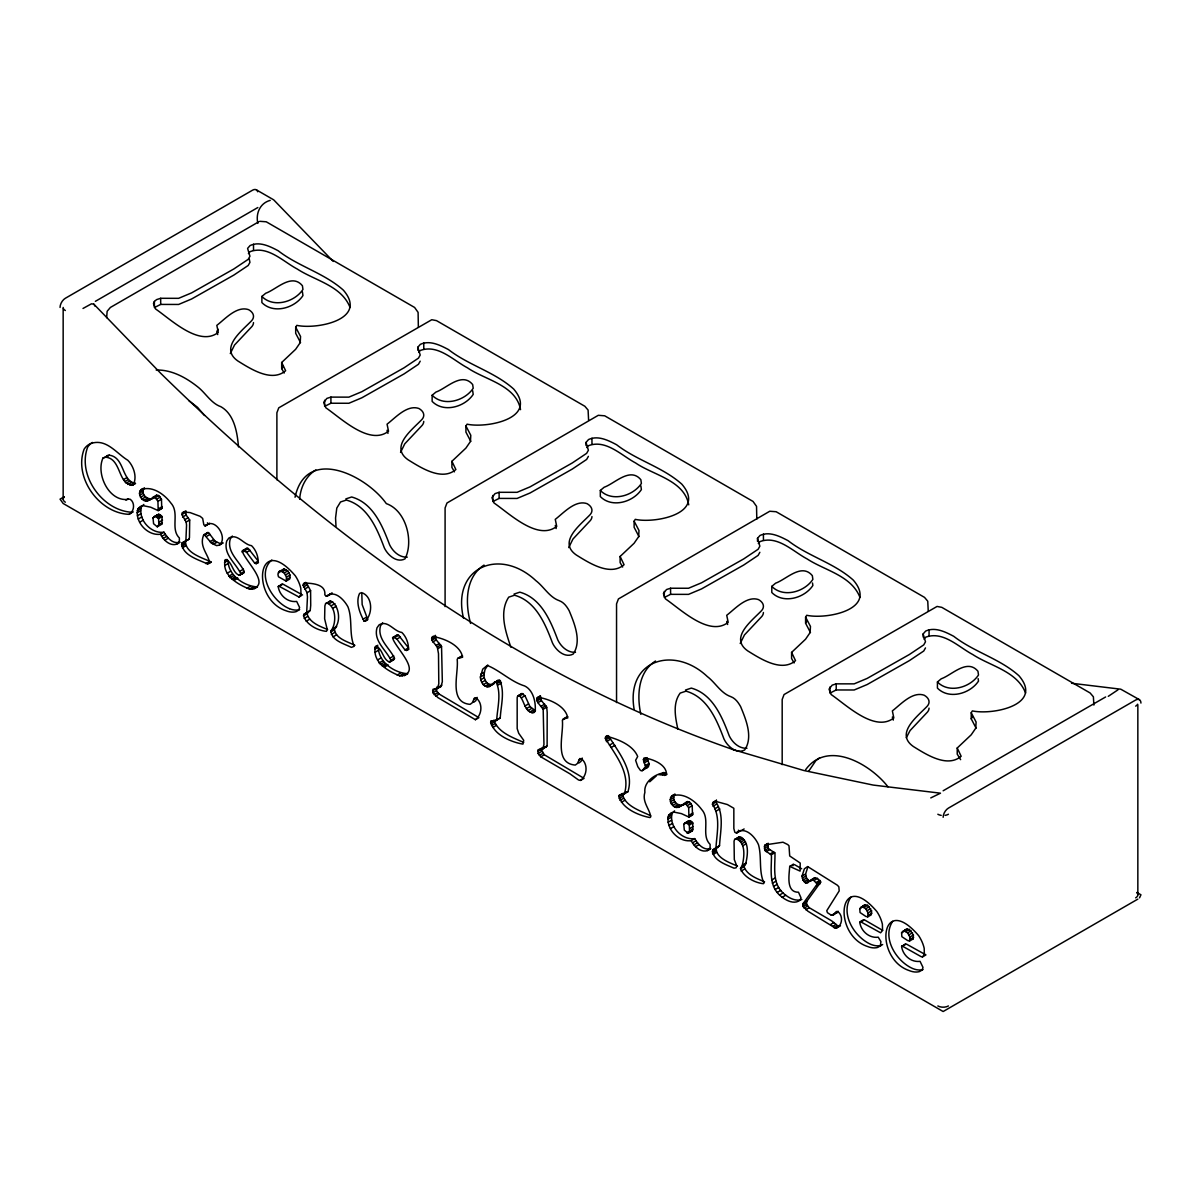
<?xml version="1.0" encoding="UTF-8"?>
<svg xmlns="http://www.w3.org/2000/svg" width="1201" height="1201" viewBox="0 0 1201 1201"><rect width="100%" height="100%" fill="white"/><g stroke="black" fill="none" stroke-linecap="round" stroke-linejoin="round"><path stroke-width="1.5" d="M222.846 543.122L220.098 543.573L214.994 541.096L208.524 532.583L203.585 535.211C199.081 546.305 207.803 553.646 209.68 562.563L207.548 563.93C198.69 559.816 181.171 554.877 182.087 542.897L188.887 539.279L189.458 537.718L189.698 520.003L186.11 515.004L185.885 510.815L182.357 512.857L181.891 514.568L186.155 522.045L186.545 525.122L185.93 539.759L185.359 541.321L182.087 542.897M299.68 499.226C300.34 487.711 305.85 476.106 315.848 469.906M157.286 526.804L158.817 524.687L158.577 518.622L155.319 516.25L153.007 517.886L153.578 523.726L157.286 526.804L161.775 524.191L162.105 516.595L158.847 514.223L153.953 516.67M688.023 833.224L689.554 831.107L689.314 825.042L686.056 822.67L683.744 824.306L684.33 830.146L688.023 833.224L692.512 830.612L692.842 823L689.584 820.643L684.69 823.09M160.439 534.25C163.876 541.156 172.719 548.602 180.045 542.146C172.854 544.458 167.224 537.748 163.967 532.208L160.439 534.25C147.438 536.036 134.347 521.654 137.875 508.894L140.307 506.477L143.129 505.666L150.68 507.197L158.202 510.65L161.745 508.624L161.474 499.256L158.697 495.548L156.64 495.157C152.017 497.109 147.017 504.51 141.973 499.031C138.716 496.148 138.28 489.783 143.249 488.432M163.967 532.208C150.966 534.01 137.875 519.613 141.403 506.867L143.835 504.435M691.175 840.67C694.613 847.576 703.471 855.022 710.782 848.567C703.591 850.878 697.976 844.168 694.703 838.628L691.175 840.67C678.175 842.456 665.084 828.074 668.612 815.314L671.044 812.897L673.881 812.086L681.417 813.617L688.939 817.07L692.482 815.044L692.211 805.676L689.434 801.968L687.377 801.577C682.753 803.529 677.754 810.93 672.71 805.451C668.837 802.073 669.558 795.272 675.172 794.176L670.518 797.704M694.703 838.628C681.703 840.43 668.627 826.033 672.14 813.287L674.572 810.855M480.385 677.034L482.727 669.137L487.261 665.429C499.991 670.503 510.965 681.763 524.642 685.951C533.379 690.095 536.021 702.54 535.181 711.352L533.649 712.763C524.642 712.703 524.567 700.919 519.673 695.934L517.631 696.13L517.166 697.691L517.181 728.617L518.712 733.286L523.711 740.326L522.96 744.11C511.311 742.218 492.155 734.306 490.909 720.795L495.908 720.675L500.232 717.943C500.922 705.903 505.081 691.311 499.676 680.261L494.662 682.078L488.972 686.672C483.718 687.738 480.43 681.552 480.385 677.034L483.928 674.992L485.009 669.558L487.891 665.099M158.202 510.65L157.931 501.297L155.169 497.589L153.097 497.199M305.414 613.726L310.218 610.483L310.714 605.409L310.594 590.682L306.6 583.116L303.072 585.157L307.051 592.724L307.456 596.987L306.69 612.525L303.853 614.402L303.538 615.843C306.51 624.76 317.619 630.525 326.462 631.351L327.257 629.534L324.63 618.815L324.87 605.904L325.591 603.623L330.5 600.95C340.183 605.244 342.09 626.577 330.981 630.78C331.251 640.508 344.162 643.706 351.398 647.384L354.25 646.288C348.785 634.083 352.824 619.506 347.945 606.85C344.357 600.14 334.734 589.406 326.927 596.281L324.825 594.96C326.102 584.076 312.38 583.326 304.423 583.025L303.072 585.157M688.939 817.07L688.668 807.718L685.906 804.009L683.849 803.619M242.902 550.403L246.595 552.31L254.672 563.119L258.2 561.077L248.307 548.527L246.43 548.362L242.317 551.049C244.283 560.492 273.768 586.673 249.433 589.09C237.543 584.256 221.6 575.174 225.172 559.831L226.028 559.561C232.499 562.488 232.363 572.397 239.029 575.234L243.443 573.132L244.223 571.511C239.374 561.017 226.464 552.19 230.247 539.009L232.363 536.036M393.192 637.161L396.885 639.082L404.962 649.891L408.49 647.849L398.597 635.299L396.72 635.134L392.607 637.821C394.574 647.264 424.058 673.446 399.723 675.863C387.833 671.029 371.89 661.946 375.463 646.603L377.82 645.237M880.303 945.893L880.933 941.614L878.246 937.2C869.239 938.416 861.042 931.21 859.796 922.458L860.997 921.948L880.588 932.802L882.57 930.445L882.375 924.109A23.555 13.601 60 0 0 876.865 911.544C838.433 866.597 831.873 934.603 867.452 946.463A31.857 18.39 60 0 0 877.706 947.424L882.66 944.526M437.404 688.533L438.8 683.819L438.5 653.689L437.269 646.994L431.835 640.253L432.69 636.545C443.664 638.091 460.538 644.967 462.595 657.232L457.821 658.313L457.176 659.499C458.887 673.401 448.273 702.525 470.116 704.356L472.263 702.765L474.59 697.841L476.272 698.096C482.997 703.246 482.081 714.91 475.386 719.699L437.885 697.586L432.96 692.752L433.081 689.194L437.404 688.533L440.947 686.492L442.328 681.793L441.548 646.513L436.293 639.938L435.347 635.329M542.567 749.244L547.116 745.851L547.191 712.373L546.71 707.224L541.456 700.648L540.51 696.055L536.982 698.096L536.682 699.447L537.928 702.69L543.182 709.266L543.963 744.545L542.567 749.244L538.243 749.904L538.123 753.462L540.78 756.81L569.965 773.834L578.507 779.974L580.548 780.41L584.076 778.383L544.308 754.768L541.261 749.409M361.801 593.654L362.162 604.583L367.641 619.161L364.098 621.187C359.82 613.171 355.391 602.151 359.579 593.414L361.606 592.618C372.775 596.357 373.001 613.636 365.389 621.067L364.098 621.187M802.043 876.084L804.385 868.803L807.627 866.552L837.367 885.212L838.853 886.833L839.184 890.917L826.753 910.718L827.444 912.685L831.257 915.177L833.779 914.697L836.316 911.499L837.697 911.604C843.537 915.387 842.562 926.572 835.461 928.163L807.928 911.229L803.124 906.53L803.199 903.467L817.175 884.146L813.933 880.498L811.306 879.717L807.252 883.2L805.466 882.855L803.004 880.078L802.043 876.084L805.571 874.043L807.928 866.777M658.643 774.63L662.457 774.9L665.985 772.859C656.527 772.633 643.466 781.401 644.892 792.33C641.904 801.908 649.486 808.603 650.777 816.755L650.041 817.566C638.692 815.524 621.247 808.243 618.935 795.542L623.454 794.462L627.943 791.714C634.413 770.637 618.53 752.652 608.802 736.153L605.274 738.195C614.987 754.693 630.885 772.678 624.4 793.756L623.454 794.462M650.672 815.734C640.764 810.9 624.145 805.991 622.463 793.501L618.935 795.542M284.082 568.914L279.082 571.571L277.926 574.588L278.482 576.78L286.168 581.104L289.696 579.062L290.011 575.099L287.745 570.91L284.082 568.914L281.74 570.865M859.781 908.677L860.051 912.55L865.876 916.453L867.738 916.858L871.265 914.817L871.581 910.853L867.572 905.299L864.18 905.299L859.781 908.677L864.18 905.299M901.591 932.817L901.861 936.69L907.701 940.593L909.547 941.014L913.075 938.972L913.406 935.009L909.382 929.439L906.004 929.439L901.591 932.817L906.004 929.439M239.915 575.174L240.68 573.553C235.846 563.059 222.936 554.231 226.719 541.035L228.821 538.063C237.528 532.929 243.428 544.623 251.549 545.674C255.933 549.923 258.455 556.618 258.17 562.638L256.143 563.689L254.672 563.119M375.463 646.603L376.333 646.333C382.789 649.261 382.654 659.169 389.319 662.006L390.986 660.325C386.137 649.816 373.226 641.004 377.009 627.808L379.126 624.835C387.818 619.686 393.718 631.396 401.84 632.447C406.223 636.695 408.745 643.391 408.46 649.411L406.433 650.462L404.962 649.891M390.205 661.946L394.513 658.283C389.664 647.789 376.769 638.962 380.537 625.766L382.654 622.794M712.658 850.068L715.976 847.786C716.742 833.509 720.975 816.65 712.388 804.13L714.205 801.577L716.847 801.668L727.371 804.535L733.841 808.273L733.841 828.57L734.817 832.248L736.528 833.089C744.905 825.507 755.384 837.097 758.522 844.813C761.959 857.409 758.522 871.401 763.986 883.065L763.401 883.711C754.648 882.705 744.019 877.15 740.462 868.683L742.008 866.281L745.536 864.24C747.743 855.923 749.949 840.64 739.606 836.752L734.652 839.439L734.051 841.135L734.306 859.601L736.813 866.026L736.108 867.828L733.976 868.158C726.305 864.75 712.208 860.141 712.658 850.068L719.519 845.744C720.27 831.467 724.503 814.608 715.931 802.103L716.381 800.346M764.587 881.804C756.975 878.622 746.992 875.034 744.004 866.642L745.536 864.24M495.908 720.675L496.704 719.984C497.394 707.944 501.553 693.337 496.148 682.303L494.662 682.078M156.64 495.157C151.761 503.865 138.716 495.277 144.435 487.756M687.377 801.577C682.814 809.099 671.629 803.739 674.061 795.663M605.274 738.195L606.235 736.198C617.494 738.93 632.972 744.89 637.686 756.51L635.614 760.293L637.806 766.673L640.508 770.502L642.085 770.727L647.609 767.379L648.945 763.476L646.919 757.636L643.391 759.678L645.583 766.808L642.085 770.727M354.926 645.342C347.705 641.664 334.779 638.467 334.524 628.739M330.981 630.78C336.58 623.95 336.415 606.82 326.957 602.992L325.591 603.623M742.008 866.281C744.2 857.949 746.406 842.682 736.078 838.793L734.652 839.439M327.633 629.534C319.916 626.352 309.528 622.643 307.066 613.801L308.942 611.684M764.452 846.285L765.337 844.843L782.977 842.216L787.721 844.558L788.997 845.804L789.703 855.968L800.226 863.054L800.106 871.115L789.718 866.386C789.312 874.118 785.559 892.463 798.5 892.223L800.962 897.732L800.301 900.059C793.726 905.269 784.778 899.819 779.539 895.03C768.67 885.167 771.492 869.179 771.462 856.208L771.252 854.812L764.767 850.398L764.452 846.285L768.235 843.237M295.041 497.259C306.225 445.601 366.11 475.176 386.317 503.609C406.283 510.59 413.925 541.456 404.992 558.87C396.69 563.269 387.713 555.072 384.305 547.836C377.159 528.89 367.791 506.011 346.368 500.051L340.529 501.973L336.79 508.083L335.559 518.021L335.995 526.263M792.87 865.816L793.245 864.345L794.717 864.75L801.683 868.773M737.504 866.131C729.833 862.708 715.736 858.099 716.201 848.026M836.932 927.833L840.46 925.791L837.607 925.701L831.647 920.837L809.219 907.686L806.667 904.488L806.727 901.426L820.703 882.104L817.476 878.456L814.833 877.676L811.306 879.717M207.548 563.93L211.076 561.888C202.218 557.774 184.714 552.835 185.615 540.87L187.341 539.925M230.292 353.574L234.525 345.017L251.805 326.642A16.183 9.338 0 0 0 253.501 322.589M400.549 452.402L404.767 443.83L422.061 425.454A16.183 9.338 0 0 0 423.743 421.401M436.624 687.152L436.488 690.71L439.146 694.058L478.914 717.658L475.386 719.699M568.734 547.581L572.967 539.024L590.246 520.634A16.183 9.338 0 0 0 591.943 516.58M740.206 643.511L744.44 634.954L761.719 616.563A16.183 9.338 0 0 0 763.416 612.51M906.305 737.744L910.073 730.568L927.352 712.178A16.183 9.338 0 0 0 929.049 708.125M737.579 839.094L738.18 837.397M286.168 581.104L286.484 577.141L284.217 572.952L280.539 570.955L279.082 571.571M867.738 916.858L868.053 912.895L865.771 908.722L862.108 906.71L860.652 907.34M909.547 941.014L909.863 937.05L907.596 932.862L903.933 930.865L902.461 931.481M278.527 585.968L299.019 597.032L301.001 594.675L300.805 588.34A23.555 13.601 60 0 0 295.296 575.774C256.864 530.842 250.303 598.834 285.898 610.708A31.857 18.39 60 0 0 296.137 611.654L298.734 610.123L299.604 607.481L296.677 601.431C287.67 602.647 279.473 595.441 278.227 586.688L282.956 584.136L302.562 594.99M282.055 583.926L278.227 586.688M882.63 930.355L864.525 919.906L859.796 922.458M922.413 956.942L924.38 954.585L924.185 948.25A23.555 13.601 60 0 0 918.675 935.684C880.243 890.737 873.682 958.743 909.277 970.603A31.857 18.39 60 0 0 919.516 971.564L922.128 970.033L922.984 967.39L920.056 961.34C911.049 962.556 902.852 955.35 901.621 946.598L906.35 944.046L925.941 954.9L922.413 956.942L920.912 956.536L901.921 945.863M905.449 943.836L901.621 946.598M643.391 759.678L644.126 757.906C652.458 758.987 666.765 764.316 666.525 774.675L662.457 774.9M154.389 301.436L153.473 303.613L155.575 308.972C170.917 319.481 199.366 347.224 218.282 332.392L216.826 325.366C225.052 319.061 236.852 305.594 248.607 309.663A16.183 9.338 0 0 1 251.805 320.517C242.242 330.665 219.002 347.84 237.843 360.976C250.709 368.932 271.696 382.639 285.628 370.734L281.68 362.477L295.641 349.296L300.205 342.675L300.55 336.49L295.686 327.182L296.842 325.366C316.839 329.705 368.617 319.511 343.396 290.177C324.285 273.107 298.403 266.442 278.182 250.754C269.865 246.37 259.506 241.116 250.093 245.544L247.586 248.412L249.943 256.248L248.202 259.341L233.835 268.964L191.605 292.879L178.619 298.328L160.679 298.298L156.61 299.604L154.389 301.436L154.389 307.561L160.679 304.423L178.619 304.454L191.605 298.989L233.835 275.089L248.202 265.466L249.943 262.373L249.268 259.146M417.828 347.224L420.2 355.061L418.443 358.153L404.076 367.791L361.846 391.691L348.875 397.141L330.921 397.111L326.852 398.417L323.73 402.425L325.831 407.785C341.174 418.293 369.623 446.036 388.524 431.204L387.067 424.178C395.309 417.873 407.094 404.407 418.864 408.475A16.183 9.338 0 0 1 422.061 419.329C412.483 429.493 389.244 446.652 408.085 459.788C420.966 467.744 441.938 481.451 455.87 469.546L451.921 461.289L465.898 448.108L470.447 441.488L470.792 435.302L465.928 425.995L467.084 424.178C487.096 428.517 538.859 418.323 513.638 388.989C494.542 371.92 468.645 365.254 448.438 349.566C440.106 345.182 429.748 339.928 420.335 344.357L417.828 347.224L417.828 350.287M586.028 442.403L588.385 450.24L586.643 453.332L572.261 462.97L530.046 486.87L517.061 492.32L499.121 492.305L495.052 493.611L491.915 497.604L494.016 502.979C509.359 513.473 537.808 541.216 556.724 526.383L555.267 519.357C563.494 513.052 575.294 499.586 587.049 503.654A16.183 9.338 0 0 1 590.246 514.508C580.683 524.672 557.444 541.846 576.285 554.982C589.151 562.924 610.123 576.63 624.07 564.725L620.121 556.468L634.083 543.287L638.647 536.667L638.992 530.497L634.128 521.189L635.269 519.357C655.281 523.696 707.059 513.503 681.838 484.183C662.727 467.099 636.845 460.433 616.623 444.76C608.307 440.362 597.948 435.122 588.535 439.536L586.028 442.403L586.028 445.466M757.501 538.333L759.858 546.17L758.116 549.277L743.734 558.9L701.519 582.8L688.533 588.25L670.578 588.235L666.51 589.541L663.387 593.534L665.489 598.909C680.832 609.402 709.281 637.146 728.196 622.328L726.725 615.287C734.967 608.982 746.752 595.516 758.522 599.599A16.183 9.338 0 0 1 761.719 610.453C752.156 620.602 728.917 637.776 747.758 650.912C760.623 658.854 781.596 672.56 795.527 660.655L791.594 652.398L805.556 639.217L810.105 632.597L810.465 626.427L805.586 617.119L806.742 615.287C826.753 619.641 878.532 609.447 853.295 580.113C834.2 563.029 808.303 556.363 788.096 540.69C779.764 536.307 769.406 531.052 760.008 535.466L757.501 538.333L757.501 541.396M923.134 633.948L925.491 641.784L923.749 644.892L909.367 654.515L867.152 678.415L854.166 683.864L836.211 683.849L832.158 685.155L829.02 689.149L831.122 694.523C846.465 705.032 874.913 732.76 893.829 717.943L892.358 710.902C900.6 704.597 912.385 691.13 924.154 695.214A16.183 9.338 0 0 1 927.352 706.068C917.789 716.216 894.55 733.391 913.391 746.527C926.256 754.468 947.229 768.175 961.16 756.27L957.227 748.013L971.189 734.832L975.737 728.211L976.098 722.041L971.234 712.733L972.375 710.902C992.386 715.256 1044.164 705.062 1018.928 675.728C999.832 658.643 973.936 651.978 953.729 636.305C945.397 631.921 935.039 626.667 925.641 631.08L923.134 633.948L923.134 637.01M580.548 780.41C587.244 775.636 588.16 763.956 581.434 758.807L579.753 758.567L577.426 763.476L575.279 765.082C553.436 763.251 564.05 734.111 562.338 720.21L567.713 716.667L562.984 719.039M808.753 771.117L815.839 760.668L819.818 757.651M460.704 657.457L462.55 655.941L459.022 657.983M565.866 718.168L566.527 716.997M420.2 361.186L418.443 364.278L404.076 373.901L361.846 397.801L348.875 403.266L330.921 403.236L324.63 406.373L324.63 400.248M588.385 456.365L586.643 459.458L572.261 469.081L530.046 492.995L517.061 498.445L499.121 498.415L492.83 501.553L492.83 495.443M759.858 552.295L758.116 555.387L743.734 565.01L701.519 588.925L688.533 594.375L670.578 594.345L664.303 597.482L664.303 591.372M925.491 647.909L923.749 651.002L909.367 660.625L867.152 684.54L854.166 689.99L836.211 689.959L829.936 693.097L829.936 686.987M218.132 329.299L216.826 331.476L217.726 334.569M284.202 373.031L281.68 368.587L283.001 366.41M102.971 458.091C95.57 474.14 109.471 503.174 129.273 499.136L130.324 499.346C135.218 502.949 134.317 511.536 129.017 514.328C99.233 513.247 73.516 477.458 84.1 449.219A40.654 23.465 60 0 1 91.756 443.214C106.874 438.785 116.692 453.588 127.786 460.253C133.626 466.063 137.454 477.217 133.191 484.754C117.713 486.03 121.826 458.677 105.703 457.191L102.971 458.091L109.246 455.149C124.979 457.371 121.166 480.745 135.323 483.342L131.795 485.384M810.465 632.537L805.586 623.229L806.742 621.412M976.098 728.151L971.234 718.844L972.375 717.027M204.095 534.46L211.466 543.137L216.57 545.614L219.318 545.164C228.49 538.018 214.874 516.52 205.401 525.903L203.84 524.852L202.669 518.427L200.177 516.325L190.088 512.587L183.768 511.986L182.357 512.857M207.638 532.418L203.585 535.211M1139.524 897.853L1140.95 894.79L1136.972 892.493M156.55 515.845L157.481 514.629M688.218 821.049L683.744 824.306M805.571 769.781C827.504 739.411 870.215 763.896 887.959 786.805M832.638 915.282L838.373 911.349L834.845 913.391M850.818 897.222C839.874 913.811 854.587 937.335 870.995 944.421A31.857 18.39 60 0 0 881.234 945.382M892.628 921.377C881.684 937.951 896.396 961.476 912.805 968.576A31.857 18.39 60 0 0 923.059 969.522M649.711 781.806L656.241 775.951M248.427 253.576L250.093 251.655C267.613 245.154 282.956 261.443 297.248 269.024C314.977 280.629 341.549 285.658 350.061 307.486M418.669 352.388L420.335 350.467C437.855 343.966 453.197 360.27 467.489 367.836C485.054 379.951 516.085 385.071 520.543 409.646M586.869 447.568L588.535 445.661C606.055 439.146 621.397 455.449 635.689 463.016C653.254 475.131 684.285 480.25 688.728 504.84M758.326 543.498L760.008 541.591C777.527 535.076 792.855 551.379 807.147 558.945C824.892 570.55 851.464 575.579 859.976 597.407M923.959 639.112L925.641 637.206C943.16 630.69 958.488 646.994 972.795 654.56C990.525 666.165 1017.097 671.194 1025.609 693.022M1108.283 696.325L1117.996 689.824M536.982 698.096L540.21 695.904M261.878 296.452L265.706 293.254C276.41 289.516 291.618 272.732 302.412 285.718L302.952 289.456C294.605 302.097 273.408 308.222 261.878 296.452L261.878 302.577C273.408 314.332 294.605 308.222 302.952 295.581L302.412 291.828M432.135 395.264L435.948 392.066C446.667 388.328 461.875 371.544 472.654 384.53L473.209 388.268C464.847 400.909 443.649 407.034 432.135 395.264L432.135 401.389C443.649 413.144 464.847 407.034 473.209 394.393L472.654 390.64M600.32 490.458L604.148 487.246C614.852 483.508 630.06 466.724 640.854 479.709L641.394 483.463C633.047 496.088 611.849 502.213 600.32 490.458L600.32 496.568C611.849 508.338 633.047 502.213 641.394 489.573L640.854 485.82M771.793 586.388L775.606 583.176C786.325 579.437 801.532 562.653 812.326 575.639L812.867 579.392C804.505 592.033 783.307 598.143 771.793 586.388L771.793 592.498C783.307 604.268 804.505 598.143 812.867 585.503L812.507 583.01M937.426 682.003L941.239 678.79C951.958 675.052 967.165 658.268 977.959 671.254L978.5 675.007C970.138 687.648 948.94 693.758 937.426 682.003L937.426 688.113C948.94 699.883 970.138 693.758 978.5 681.117L978.139 678.625M484.033 565.086C464.907 577.411 465.207 603.833 470.597 623.439M655.506 661.015C637.896 672.14 636.8 695.934 640.839 714.34M473.644 702.33L475.806 700.723L477.187 697.436L473.659 699.477M578.807 763.04L580.969 761.434L582.35 758.146L578.822 760.188M627.943 791.714L625.211 792.405M814.833 877.676L810.795 881.159L808.994 880.813L806.532 878.036L805.571 874.043M496.749 681.072L498.19 680.036M531.953 712.793L535.481 710.752L529.941 706.563L524.972 695.769L521.985 693.532L517.631 696.13M176.517 544.173L179.324 541.411L179.384 537.973C170.017 528.905 179.985 512.857 170.842 502.994C164.372 494.227 152.032 485.249 140.892 489.798M707.254 850.593L710.061 847.831L710.121 844.393C700.753 835.326 710.722 819.277 701.579 809.399C695.109 800.647 682.769 791.669 671.629 796.218M647.609 767.379L644.036 768.46M488.972 686.672L494.392 683.474M161.775 524.191L159.463 524.357M271.816 559.936C255.588 573.928 272.807 602.061 289.426 608.667M83.004 308.462L91.441 303.823L93.828 304.153L160.874 373.466C325.051 534.25 515.679 674.392 734.517 750.085M95.374 301.331L257.855 207.518M270.225 200.372C259.926 203.134 255.558 213.568 257.855 223.401M258.755 221.795L110.387 307.456L107.144 311.284L106.649 317.664M105.703 457.191L109.246 455.149M64.028 496.854L60.05 499.151L63.158 503.474L943.145 1011.527L1137.842 899.114M123.493 479.589L127.021 477.548M124.709 481.646L128.237 479.604M126.12 483.192L129.648 481.151M127.907 484.468L131.434 482.427M129.948 485.324L133.491 483.282M133.191 484.754L135.548 483.402M139.781 491.284L143.324 489.242M125.91 500.126L128.252 498.76M139.421 493.206L142.949 491.164M139.706 495.262L143.249 493.221M140.607 497.274L144.135 495.232M141.973 499.031L145.501 496.989M143.685 500.337L147.228 498.295M145.531 501.057L149.074 499.015M147.348 501.042L150.876 499M149.119 500.307L152.647 498.265M155.169 497.589L158.697 495.548M130.774 513.172L133.131 511.806M137.875 508.894L141.403 506.867M129.017 514.328L131.374 512.962M156.821 499.076L160.349 497.034M137.274 510.665L140.802 508.624M137.064 512.797L140.592 510.755M157.931 501.297L161.474 499.256M137.364 515.799L140.892 513.758M138.265 519.012L141.793 516.97M158.787 508.608L162.315 506.567M158.637 510.05L162.165 508.023M139.661 522.225L143.204 520.183M155.319 516.25L158.847 514.223M153.007 517.886L155.364 516.52M156.896 516.775L160.424 514.734M157.931 517.616L161.459 515.574M158.577 518.622L162.105 516.595M159.012 522.18L162.54 520.138M158.817 524.687L162.36 522.645M181.891 514.568L185.419 512.527M182.567 517.046L186.11 515.004M184.624 519.748L188.152 517.706M161.94 536.262L165.468 534.235M186.155 522.045L189.698 520.003M163.216 538.408L166.759 536.367M164.717 540.27L168.245 538.228M204.65 525.798L209.635 523.306L205.401 525.903M185.359 541.321L188.887 539.279M181.501 544.759L185.029 542.717M181.696 546.29L185.239 544.248M182.297 547.821L185.825 545.794M204.996 534.625L208.524 532.583M206.497 536.427L210.025 534.385M209.98 541.681L213.508 539.639M211.466 543.137L214.994 541.096M213.268 544.383L216.811 542.342M220.534 544.248L222.891 542.882M219.318 545.164L221.675 543.798M205.881 563.629L209.409 561.603M208.839 563.539L211.196 562.188M224.647 560.807L227.004 559.456M242.317 551.049L247.301 548.166M242.107 552.1L248.307 548.527M224.482 562.503L228.01 560.462C228.13 575.399 244.013 586.148 257.464 586.944L253.936 588.985M246.595 552.31L250.123 550.268M224.812 565.476L228.34 563.434M227.229 573.222L230.757 571.181M228.745 576.225L232.288 574.183M239.945 571.211L243.473 569.169M229.976 577.726L233.519 575.684M256.143 563.689L258.5 562.323M231.598 578.927L235.126 576.885M240.68 573.553L244.223 571.511M239.029 575.234L243.443 573.132M240.5 574.603L244.028 572.562M233.219 579.693L236.747 577.651M234.375 580.218L237.903 578.176M246.851 588.265L250.378 586.223M249.433 589.09L252.976 587.049M278.212 572.907L280.569 571.541M282.46 571.571L286.003 569.529M251.805 589.316L255.333 587.289M284.217 572.952L287.745 570.91M285.583 574.889L289.126 572.847M286.484 577.141L290.011 575.099M286.784 579.482L290.312 577.441M303.403 583.731L305.76 582.38M303.478 586.989L307.021 584.962M304.724 589.045L308.252 587.004M299.019 597.032L301.376 595.666M307.051 592.724L310.594 590.682M325.981 596.161L331.476 593.564L326.927 596.281M329.795 594.255L332.137 592.904M303.853 614.402L310.218 610.483M303.538 615.843L307.066 613.801M329.134 603.758L332.677 601.731M304.198 618.455L307.726 616.413M331.416 605.664L334.944 603.623M306.21 621.217L309.738 619.176M332.827 608.246L336.37 606.22M333.202 628.513L336.73 626.472M332.527 629.594L336.055 627.553M330.755 631.951L334.283 629.909M331.326 634.428L334.854 632.387M362.792 619.341L366.32 617.299M333.022 636.86L336.565 634.834M365.389 621.067L367.746 619.716M374.937 647.579L377.294 646.228M392.607 637.821L397.591 634.939M395.054 637.326L398.597 635.299M374.772 649.276L378.3 647.234C378.435 662.171 394.318 672.92 407.755 673.716L404.227 675.743M396.885 639.082L400.428 637.04M375.102 652.248L378.63 650.206M377.519 659.995L381.047 657.953M379.036 662.982L382.579 660.955M390.235 657.983L393.778 655.941M380.282 664.498L383.81 662.457M406.433 650.462L408.79 649.095M381.888 665.699L385.431 663.658M390.986 660.325L394.513 658.283M389.319 662.006L392.847 659.965M431.82 637.371L434.177 636.02M390.79 661.376L394.318 659.334M383.509 666.45L387.037 664.423M431.534 638.737L435.062 636.695M384.665 666.99L388.193 664.949M431.835 640.253L435.363 638.211M432.765 641.98L436.293 639.938M435.993 645.492L439.521 643.451M437.269 646.994L440.797 644.952M438.02 648.555L441.548 646.513M397.141 675.037L400.669 672.995M399.723 675.863L403.266 673.821M402.095 676.088L405.623 674.046M457.821 658.313L461.364 656.286M438.425 687.182L441.953 685.14M432.57 690.74L437.96 687.572M432.96 692.752L436.488 690.71M434.146 694.718L437.674 692.677M435.618 696.1L439.146 694.058M480.655 674.301L484.198 672.26M480.73 679.781L484.258 677.739L483.928 674.992M481.736 682.423L485.279 680.382L484.258 677.739M483.267 684.66L486.795 682.618L488.702 684.165L492.515 684.63M485.174 686.191L488.702 684.165M487.051 686.852L490.578 684.81M496.148 682.303L499.676 680.261M497.199 683.339L500.727 681.297M497.92 685.02L501.448 682.979M518.442 695.574L521.985 693.532M519.673 695.934L523.201 693.893M521.444 697.796L524.972 695.769M490.563 722.206L494.091 720.18C497.784 732.46 512.992 737.639 523.681 742.413M494.677 720.675L498.205 718.633M496.704 719.984L500.232 717.943M490.804 723.933L494.332 721.891M524.912 706.008L528.455 703.966M536.682 699.447L540.225 697.406M491.524 725.689L495.067 723.648M536.997 700.964L540.525 698.937M492.74 727.491L496.283 725.449M526.413 708.605L529.941 706.563M537.928 702.69L541.456 700.648M528.05 710.542L531.578 708.5M529.956 711.968L533.484 709.926M541.156 706.203L544.684 704.161M542.432 707.704L545.96 705.663M543.182 709.266L546.71 707.224M538.243 749.904L540.6 748.538M537.733 751.451L547.116 745.851M538.123 753.462L541.651 751.421M539.309 755.429L542.837 753.387M540.78 756.81L544.308 754.768M605.514 736.949L607.871 735.597M605.544 739.951L609.072 737.909M606.355 741.663L609.883 739.621M609.507 745.13L613.035 743.089M611.399 747.397L614.927 745.356M643.586 761.344L647.114 759.302M644.156 762.875L647.699 760.833M645.417 765.502L648.945 763.476M645.583 766.808L649.125 764.767M645.207 768.1L648.75 766.073M621.668 794.446L624.025 793.08M618.74 796.713L622.283 794.672M660.4 774.45L663.928 772.408M619.04 798.515L622.583 796.473M619.941 800.376L623.469 798.335M664.483 775.471L666.84 774.12M621.427 802.268L624.97 800.226M670.158 799.626L673.686 797.584M670.458 801.683L673.986 799.641M671.344 803.694L674.872 801.652M672.71 805.451L676.253 803.409M674.422 806.757L677.965 804.715M676.283 807.477L679.811 805.436M678.085 807.462L683.384 804.685M685.906 804.009L689.434 801.968M668.612 815.314L672.14 813.287M687.557 805.481L691.085 803.454M668.011 817.085L671.539 815.044M667.801 819.217L671.344 817.175M688.668 807.718L692.211 805.676M668.101 822.205L671.629 820.178M669.002 825.432L672.53 823.391M689.524 815.029L693.052 812.987M712.854 802.388L716.562 800.226M689.374 816.47L692.917 814.443M670.398 828.645L673.941 826.603M712.388 804.13L715.931 802.103M712.989 806.231L716.532 804.205M686.056 822.67L689.584 820.643M687.633 823.195L691.16 821.154M688.668 824.036L692.196 821.994M714.775 808.798L718.318 806.772M689.314 825.042L692.842 823M716.306 810.99L719.834 808.949M689.749 828.585L693.292 826.558M686.672 832.818L689.029 831.452M689.554 831.107L693.097 829.065M688.984 832.653L692.512 830.612M692.677 842.682L696.205 840.655M693.953 844.828L697.496 842.787M695.454 846.69L698.982 844.648M736.798 832.248L740.957 830.461L736.528 833.089M741.783 830.326L744.14 828.96M715.976 847.786L719.519 845.744M714.745 849.287L718.273 847.245M712.238 851.674L715.781 849.632M736.078 838.793L739.606 836.752M712.448 853.01L715.976 850.969M738.12 839.484L741.648 837.442M713.064 854.421L716.607 852.38M739.636 840.595L743.164 838.553M740.897 842.006L744.425 839.964M741.903 843.748L745.431 841.706M742.668 845.804L746.196 843.763M764.692 845.264L767.049 843.913M764.452 848.251L767.994 846.21L767.994 844.243M764.767 850.398L768.295 848.356L767.994 846.21M742.713 865.005L746.241 862.964M766.193 851.644L769.721 849.602L774.78 852.77L774.99 854.166C775.035 867.137 772.198 883.125 783.067 892.989C788.021 897.492 795.002 901.756 801.878 899.474M740.657 867.632L744.185 865.591M740.462 868.683L744.004 866.642M770.156 853.941L773.684 851.899M741.167 871.04L744.695 868.999M771.252 854.812L774.78 852.77M789.718 866.386L793.245 864.345M771.703 880.018L775.23 877.976M772.393 883.23L775.936 881.189M773.564 886.398L777.092 884.356M930.775 797.914L940.488 793.185L873.157 785.064L803.874 770.517L733.241 749.664M943.145 790.783L1105.626 696.97M775.2 889.506L778.728 887.464M777.212 892.433L780.755 890.391M802.283 878.126L805.811 876.084M803.004 880.078L806.532 878.036M779.539 895.03L783.067 892.989M804.1 881.729L807.627 879.687M805.466 882.855L808.994 880.813M782.166 897.297L785.694 895.255M813.933 880.498L817.476 878.456M816.365 882.345L819.893 880.303M816.965 883.26L820.508 881.219M817.175 884.146L820.703 882.104M816.56 885.828L820.088 883.786M803.199 903.467L806.727 901.426M802.808 904.848L806.336 902.807M803.124 906.53L806.667 904.488M804.085 908.151L807.627 906.109M805.691 909.727L809.219 907.686M831.257 915.177L837.307 912.655M830.522 924.53L834.049 922.488M862.108 906.71L865.636 904.668M864.029 907.34L867.572 905.299M832.578 926.436L836.106 924.395M865.771 908.722L869.314 906.68M834.079 927.742L837.607 925.701M835.461 928.163L838.989 926.121M867.152 910.643L870.68 908.617M868.053 912.895L871.581 910.853M868.353 915.252L871.881 913.21M860.096 921.722L863.624 919.681M903.933 930.865L907.461 928.823M905.854 931.481L909.382 929.439M907.596 932.862L911.124 930.82M908.977 934.798L912.505 932.757M909.863 937.05L913.406 935.009M910.163 939.392L913.691 937.35M106.499 456.05L107.775 455.329M345.828 498.91L351.668 496.989C373.091 502.964 382.458 525.828 389.604 544.774C392.832 551.454 399.468 557.639 407.304 557.129M514.013 594.09L519.853 592.168C541.276 598.143 550.643 621.007 557.804 639.953C561.017 646.648 567.653 652.819 575.504 652.308M685.486 690.035L691.326 688.098C712.748 694.073 722.116 716.937 729.262 735.898C732.49 742.578 739.125 748.748 746.977 748.253M329.134 601.596L330.5 600.95M259.851 221.314L266.247 221.795L414.6 307.456L418.098 312.365L418.353 326.987M439.146 686.897L440.947 686.492M546.11 747.202L541.786 747.863M537.853 697.271C548.827 698.817 565.701 705.693 567.758 717.958L564.185 718.693M156.175 370.028C171.503 369.638 185.66 377.369 197.384 386.602C205.521 392.787 210.926 403.236 220.834 406.689C234.39 414.345 237.288 432.615 238.489 446.907M1071.547 683.249L1120.773 689.194L1139.404 699.658M132.545 512.287C102.761 511.206 77.059 475.416 87.643 447.177A40.654 23.465 60 0 1 92.447 442.448M911.229 938.551L913.075 938.972M690.2 830.777L691.551 831.182M256.308 189.803L273.678 199.831L333.247 261.428M189.007 400.789L197.534 407.319L204.515 415.501M738.345 830.221L739.14 830.882M768.295 848.356L769.721 849.602M93.828 304.153L95.194 306.3M207.383 522.81L208.178 523.756M960.635 759.663L957.227 754.138L957.227 748.013M794.116 662.952L791.594 658.523L791.594 652.398M622.643 567.022L620.121 562.593L620.121 556.468M454.443 471.843L451.921 467.399L451.921 461.289M485.279 680.382L486.795 682.618M638.992 536.607L634.128 527.299L634.128 521.189M470.792 441.428L465.928 432.12L465.928 425.995M300.55 342.615L295.686 333.308L295.686 327.182M510.89 647.219C505.561 631.651 498.91 612.135 508.714 597.152L514.553 595.231C535.976 601.206 545.344 624.07 552.505 643.015C555.898 650.251 564.89 658.463 573.192 654.05C581.915 641.244 574.468 623.559 569.139 610.648C566.827 606.55 563.885 602.362 559.276 600.695C549.367 597.227 543.963 586.794 535.826 580.608C499.646 546.695 451.276 567.322 463.511 618.215M892.358 717.027L893.274 720.105M726.725 621.412L727.641 624.49M555.267 525.483L556.168 528.56M387.067 430.288L387.968 433.381M677.889 729.232C675.367 717.522 672.44 703.411 680.186 693.082L686.026 691.16C707.449 697.135 716.817 720 723.963 738.945C727.371 746.196 736.348 754.393 744.65 749.979C753.387 737.174 745.941 719.504 740.612 706.578C738.3 702.48 735.357 698.291 730.748 696.625C720.825 693.157 715.436 682.723 707.299 676.538C674.151 645.207 625.601 659.679 634.128 709.281M1137.842 704.942L1137.842 894.79M1093.886 705.077L1093.39 696.82L1090.148 692.992L941.794 607.346L937.065 606.445L784.058 694.553L782.181 699.492L782.181 764.662M971.234 712.733L971.234 718.844M929.064 629.774L929.064 635.899M928.253 611.324L927.757 601.206L924.515 597.377L776.146 511.731L769.751 511.251L618.425 598.939L616.548 603.878L616.548 702.57M836.211 683.849L836.211 689.959M805.586 617.119L805.586 623.229M763.431 534.16L763.431 540.285M756.795 519.117L756.54 506.357L753.042 501.448L604.688 415.801L598.293 415.306L446.967 503.009L445.091 507.948L445.091 606.625M670.578 588.235L670.578 594.345M591.958 438.23L591.958 444.355M588.595 420.2L588.1 410.096L584.857 406.268L436.488 320.622L431.775 319.721L278.767 407.83L276.891 412.754L276.891 479.8M499.121 492.305L499.121 498.415M423.773 343.051L423.773 349.176M330.921 397.111L330.921 403.236M281.68 362.477L281.68 368.587M253.516 244.238L253.516 250.348M160.679 298.298L160.679 304.423M63.158 307.441L63.158 499.151M299.665 609.613A31.857 18.39 60 0 1 289.426 608.667M1140.95 703.08A7.491 4.324 -60 0 0 1135.651 700.033L948.43 808.108A7.491 4.324 -60 0 0 943.145 817.296M948.43 1005.943A7.491 4.324 0 0 1 937.846 1005.943M65.349 502.213A7.491 4.324 0 0 1 64.163 496.989M948.43 814.233A7.491 4.324 0 0 1 945.082 815.359M941.194 815.359A7.491 4.324 0 0 1 937.846 814.233M1136.837 892.628A7.491 4.324 0 0 1 1135.651 897.853M1137.587 704.206A7.491 4.324 0 0 1 1135.651 706.143M65.349 310.504A7.491 4.324 0 0 1 63.413 308.567M60.05 307.441A7.491 4.324 -60 0 1 65.349 298.268L252.57 190.178A7.491 4.324 -60 0 1 257.675 191.755"/></g></svg>
